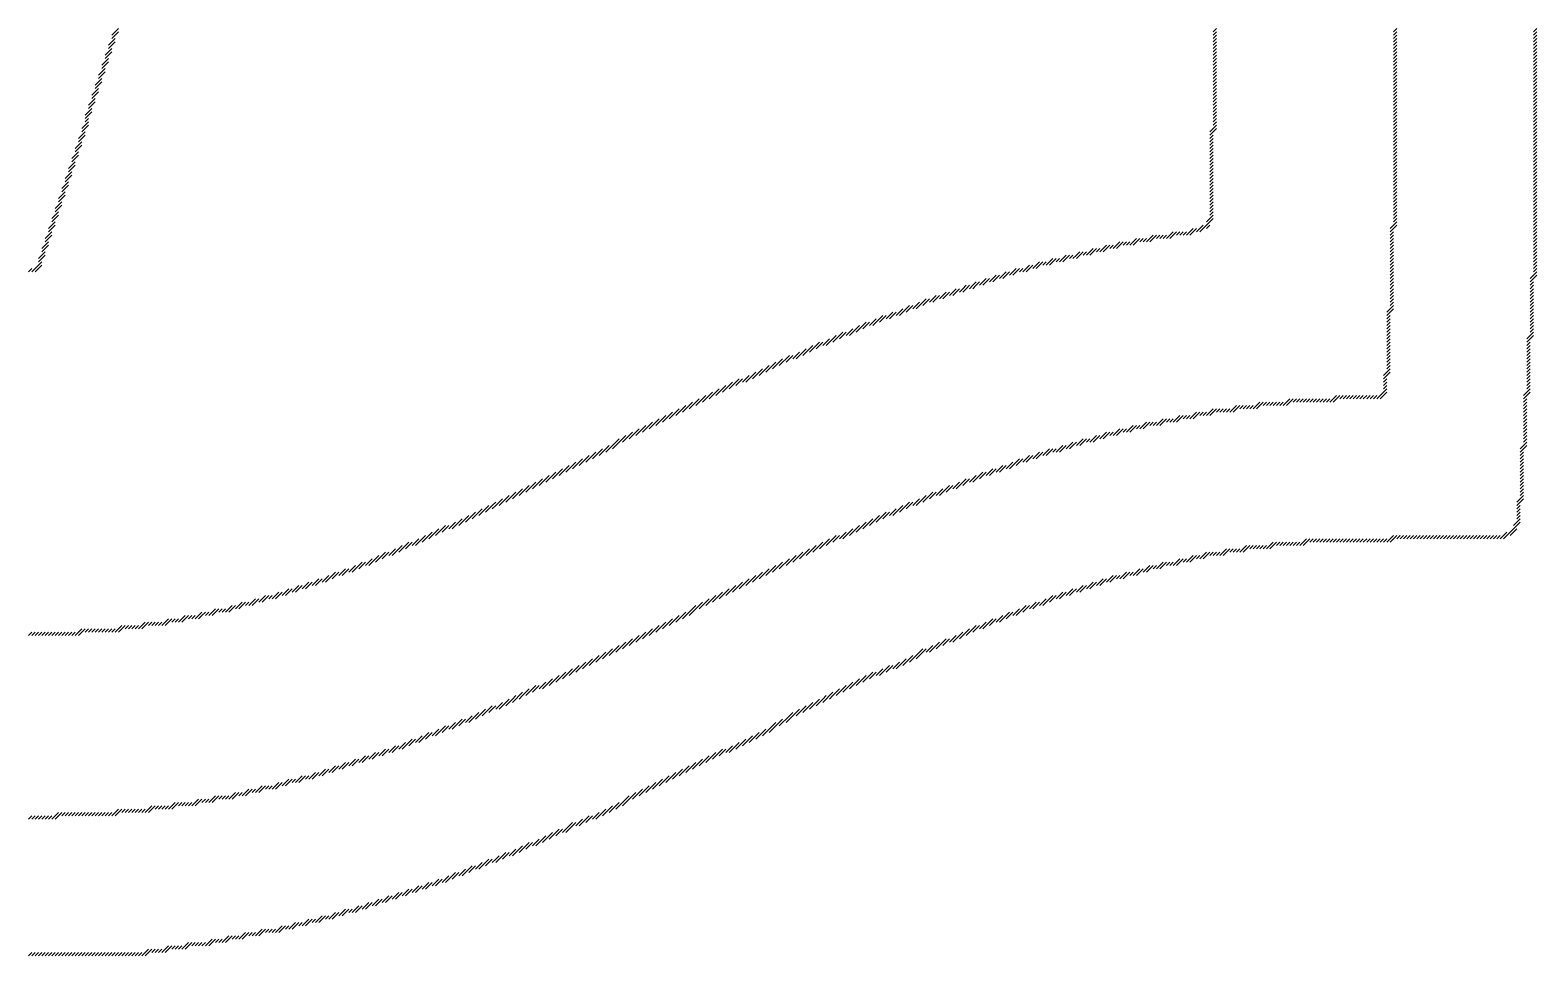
# Model space of a CAD drawing. Header units: metres. Extents: x 2 to 904, y 2 to 1040.
# Drawn here: x 452.5 to 904, y 2 to 279.5 of the extents above; entities that cross this region are included whole.
import ezdxf

# ---------------------------------------------------------------- set-up
doc = ezdxf.new("R2010")
doc.units = ezdxf.units.M

msp = doc.modelspace()

# ---------------------------------------------------------------- linework, layer by layer
for p, q in [((478, 279), (479, 280)), ((807, 279), (808, 280)), ((861, 279), (862, 280)), ((903, 279), (904, 280)), ((476, 275), (477, 276)), ((477, 278), (478, 279)), ((477, 277), (478, 278)), ((477, 276), (478, 277)), ((477, 275), (478, 276)), ((478, 278), (479, 279)), ((807, 278), (808, 279)), ((807, 277), (808, 278)), ((807, 276), (808, 277)), ((807, 275), (808, 276)), ((861, 278), (862, 279)), ((861, 277), (862, 278)), ((861, 276), (862, 277)), ((861, 275), (862, 276)), ((903, 278), (904, 279)), ((903, 277), (904, 278)), ((903, 276), (904, 277)), ((903, 275), (904, 276)), ((475, 272), (476, 273)), ((475, 271), (476, 272)), ((475, 270), (476, 271)), ((476, 274), (477, 275)), ((476, 273), (477, 274)), ((476, 272), (477, 273)), ((807, 274), (808, 275)), ((807, 273), (808, 274)), ((807, 272), (808, 273)), ((807, 271), (808, 272)), ((807, 270), (808, 271)), ((861, 274), (862, 275)), ((861, 273), (862, 274)), ((861, 272), (862, 273)), ((861, 271), (862, 272)), ((861, 270), (862, 271)), ((903, 274), (904, 275)), ((903, 273), (904, 274)), ((903, 272), (904, 273)), ((903, 271), (904, 272)), ((903, 270), (904, 271)), ((473, 266), (474, 267)), ((474, 269), (475, 270)), ((474, 268), (475, 269)), ((474, 267), (475, 268)), ((474, 266), (475, 267)), ((475, 269), (476, 270)), ((807, 269), (808, 270)), ((807, 268), (808, 269)), ((807, 267), (808, 268)), ((807, 266), (808, 267)), ((861, 269), (862, 270)), ((861, 268), (862, 269)), ((861, 267), (862, 268)), ((861, 266), (862, 267)), ((903, 269), (904, 270)), ((903, 268), (904, 269)), ((903, 267), (904, 268)), ((903, 266), (904, 267)), ((472, 263), (473, 264)), ((472, 262), (473, 263)), ((472, 261), (473, 262)), ((473, 265), (474, 266)), ((473, 264), (474, 265)), ((473, 263), (474, 264)), ((807, 265), (808, 266)), ((807, 264), (808, 265)), ((807, 263), (808, 264)), ((807, 262), (808, 263)), ((807, 261), (808, 262)), ((861, 265), (862, 266)), ((861, 264), (862, 265)), ((861, 263), (862, 264)), ((861, 262), (862, 263)), ((861, 261), (862, 262)), ((903, 265), (904, 266)), ((903, 264), (904, 265)), ((903, 263), (904, 264)), ((903, 262), (904, 263)), ((903, 261), (904, 262)), ((470, 257), (471, 258)), ((471, 260), (472, 261)), ((471, 259), (472, 260)), ((471, 258), (472, 259)), ((471, 257), (472, 258)), ((472, 260), (473, 261)), ((807, 260), (808, 261)), ((807, 259), (808, 260)), ((807, 258), (808, 259)), ((807, 257), (808, 258)), ((861, 260), (862, 261)), ((861, 259), (862, 260)), ((861, 258), (862, 259)), ((861, 257), (862, 258)), ((903, 260), (904, 261)), ((903, 259), (904, 260)), ((903, 258), (904, 259)), ((903, 257), (904, 258)), ((469, 254), (470, 255)), ((469, 253), (470, 254)), ((469, 252), (470, 253)), ((470, 256), (471, 257)), ((470, 255), (471, 256)), ((470, 254), (471, 255)), ((807, 256), (808, 257)), ((807, 255), (808, 256)), ((807, 254), (808, 255)), ((807, 253), (808, 254)), ((807, 252), (808, 253)), ((861, 256), (862, 257)), ((861, 255), (862, 256)), ((861, 254), (862, 255)), ((861, 253), (862, 254)), ((861, 252), (862, 253)), ((903, 256), (904, 257)), ((903, 255), (904, 256)), ((903, 254), (904, 255)), ((903, 253), (904, 254)), ((903, 252), (904, 253)), ((468, 250), (469, 251)), ((468, 249), (469, 250)), ((468, 248), (469, 249)), ((469, 251), (470, 252)), ((469, 250), (470, 251)), ((806, 249), (807, 250)), ((806, 248), (807, 249)), ((807, 251), (808, 252)), ((807, 250), (808, 251)), ((807, 249), (808, 250)), ((861, 251), (862, 252)), ((861, 250), (862, 251)), ((861, 249), (862, 250)), ((861, 248), (862, 249)), ((903, 251), (904, 252)), ((903, 250), (904, 251)), ((903, 249), (904, 250)), ((903, 248), (904, 249)), ((466, 244), (467, 245)), ((466, 243), (467, 244)), ((467, 247), (468, 248)), ((467, 246), (468, 247)), ((467, 245), (468, 246)), ((467, 244), (468, 245)), ((468, 247), (469, 248)), ((806, 247), (807, 248)), ((806, 246), (807, 247)), ((806, 245), (807, 246)), ((806, 244), (807, 245)), ((806, 243), (807, 244)), ((861, 247), (862, 248)), ((861, 246), (862, 247)), ((861, 245), (862, 246)), ((861, 244), (862, 245)), ((861, 243), (862, 244)), ((903, 247), (904, 248)), ((903, 246), (904, 247)), ((903, 245), (904, 246)), ((903, 244), (904, 245)), ((903, 243), (904, 244)), ((465, 241), (466, 242)), ((465, 240), (466, 241)), ((465, 239), (466, 240)), ((466, 242), (467, 243)), ((466, 241), (467, 242)), ((806, 242), (807, 243)), ((806, 241), (807, 242)), ((806, 240), (807, 241)), ((806, 239), (807, 240)), ((861, 242), (862, 243)), ((861, 241), (862, 242)), ((861, 240), (862, 241)), ((861, 239), (862, 240)), ((903, 242), (904, 243)), ((903, 241), (904, 242)), ((903, 240), (904, 241)), ((903, 239), (904, 240)), ((463, 235), (464, 236)), ((463, 234), (464, 235)), ((464, 238), (465, 239)), ((464, 237), (465, 238)), ((464, 236), (465, 237)), ((464, 235), (465, 236)), ((465, 238), (466, 239)), ((806, 238), (807, 239)), ((806, 237), (807, 238)), ((806, 236), (807, 237)), ((806, 235), (807, 236)), ((806, 234), (807, 235)), ((861, 238), (862, 239)), ((861, 237), (862, 238)), ((861, 236), (862, 237)), ((861, 235), (862, 236)), ((861, 234), (862, 235)), ((903, 238), (904, 239)), ((903, 237), (904, 238)), ((903, 236), (904, 237)), ((903, 235), (904, 236)), ((903, 234), (904, 235)), ((462, 232), (463, 233)), ((462, 231), (463, 232)), ((462, 230), (463, 231)), ((463, 233), (464, 234)), ((463, 232), (464, 233)), ((806, 233), (807, 234)), ((806, 232), (807, 233)), ((806, 231), (807, 232)), ((806, 230), (807, 231)), ((861, 233), (862, 234)), ((861, 232), (862, 233)), ((861, 231), (862, 232)), ((861, 230), (862, 231)), ((903, 233), (904, 234)), ((903, 232), (904, 233)), ((903, 231), (904, 232)), ((903, 230), (904, 231)), ((460, 226), (461, 227)), ((460, 225), (461, 226)), ((461, 229), (462, 230)), ((461, 228), (462, 229)), ((461, 227), (462, 228)), ((461, 226), (462, 227)), ((462, 229), (463, 230)), ((806, 229), (807, 230)), ((806, 228), (807, 229)), ((806, 227), (807, 228)), ((806, 226), (807, 227)), ((806, 225), (807, 226)), ((861, 229), (862, 230)), ((861, 228), (862, 229)), ((861, 227), (862, 228)), ((861, 226), (862, 227)), ((861, 225), (862, 226)), ((903, 229), (904, 230)), ((903, 228), (904, 229)), ((903, 227), (904, 228)), ((903, 226), (904, 227)), ((903, 225), (904, 226)), ((459, 223), (460, 224)), ((459, 222), (460, 223)), ((459, 221), (460, 222)), ((460, 224), (461, 225)), ((460, 223), (461, 224)), ((805, 222), (806, 223)), ((805, 221), (806, 222)), ((806, 224), (807, 225)), ((806, 223), (807, 224)), ((806, 222), (807, 223)), ((861, 224), (862, 225)), ((861, 223), (862, 224)), ((861, 222), (862, 223)), ((861, 221), (862, 222)), ((903, 224), (904, 225)), ((903, 223), (904, 224)), ((903, 222), (904, 223)), ((903, 221), (904, 222)), ((457, 217), (458, 218)), ((457, 216), (458, 217)), ((458, 220), (459, 221)), ((458, 219), (459, 220)), ((458, 218), (459, 219)), ((458, 217), (459, 218)), ((459, 220), (460, 221)), ((783, 216), (784, 217)), ((784, 216), (785, 217)), ((785, 216), (786, 217)), ((786, 216), (787, 217)), ((787, 216), (788, 217)), ((788, 217), (789, 218)), ((788, 216), (789, 217)), ((789, 217), (790, 218)), ((790, 217), (791, 218)), ((791, 217), (792, 218)), ((792, 217), (793, 218)), ((793, 217), (794, 218)), ((794, 218), (795, 219)), ((794, 217), (795, 218)), ((795, 218), (796, 219)), ((796, 218), (797, 219)), ((797, 218), (798, 219)), ((798, 218), (799, 219)), ((799, 218), (800, 219)), ((800, 219), (801, 220)), ((800, 218), (801, 219)), ((801, 219), (802, 220)), ((802, 219), (803, 220)), ((803, 220), (804, 221)), ((803, 219), (804, 220)), ((804, 220), (805, 221)), ((805, 220), (806, 221)), ((860, 220), (861, 221)), ((860, 219), (861, 220)), ((860, 218), (861, 219)), ((860, 217), (861, 218)), ((860, 216), (861, 217)), ((861, 220), (862, 221)), ((903, 220), (904, 221)), ((903, 219), (904, 220)), ((903, 218), (904, 219)), ((903, 217), (904, 218)), ((903, 216), (904, 217)), ((456, 214), (457, 215)), ((456, 213), (457, 214)), ((456, 212), (457, 213)), ((457, 215), (458, 216)), ((457, 214), (458, 215)), ((766, 212), (767, 213)), ((767, 212), (768, 213)), ((768, 212), (769, 213)), ((769, 212), (770, 213)), ((770, 213), (771, 214)), ((770, 212), (771, 213)), ((771, 213), (772, 214)), ((772, 213), (773, 214)), ((773, 213), (774, 214)), ((774, 214), (775, 215)), ((774, 213), (775, 214)), ((775, 214), (776, 215)), ((776, 214), (777, 215)), ((777, 214), (778, 215)), ((778, 215), (779, 216)), ((778, 214), (779, 215)), ((779, 215), (780, 216)), ((780, 215), (781, 216)), ((781, 215), (782, 216)), ((782, 215), (783, 216)), ((783, 215), (784, 216)), ((860, 215), (861, 216)), ((860, 214), (861, 215)), ((860, 213), (861, 214)), ((860, 212), (861, 213)), ((903, 215), (904, 216)), ((903, 214), (904, 215)), ((903, 213), (904, 214)), ((903, 212), (904, 213)), ((452, 207), (453, 208)), ((453, 207), (454, 208)), ((454, 208), (455, 209)), ((454, 207), (455, 208)), ((455, 211), (456, 212)), ((455, 210), (456, 211)), ((455, 209), (456, 210)), ((455, 208), (456, 209)), ((456, 211), (457, 212)), ((747, 207), (748, 208)), ((748, 207), (749, 208)), ((749, 207), (750, 208)), ((750, 207), (751, 208)), ((751, 208), (752, 209)), ((751, 207), (752, 208)), ((752, 208), (753, 209)), ((753, 208), (754, 209)), ((754, 209), (755, 210)), ((754, 208), (755, 209)), ((755, 209), (756, 210)), ((756, 209), (757, 210)), ((757, 209), (758, 210)), ((758, 210), (759, 211)), ((758, 209), (759, 210)), ((759, 210), (760, 211)), ((760, 210), (761, 211)), ((761, 210), (762, 211)), ((762, 211), (763, 212)), ((762, 210), (763, 211)), ((763, 211), (764, 212)), ((764, 211), (765, 212)), ((765, 211), (766, 212)), ((766, 211), (767, 212)), ((860, 211), (861, 212)), ((860, 210), (861, 211)), ((860, 209), (861, 210)), ((860, 208), (861, 209)), ((860, 207), (861, 208)), ((903, 211), (904, 212)), ((903, 210), (904, 211)), ((903, 209), (904, 210)), ((903, 208), (904, 209)), ((903, 207), (904, 208)), ((735, 203), (736, 204)), ((736, 203), (737, 204)), ((737, 203), (738, 204)), ((738, 204), (739, 205)), ((738, 203), (739, 204)), ((739, 204), (740, 205)), ((740, 204), (741, 205)), ((741, 205), (742, 206)), ((741, 204), (742, 205)), ((742, 205), (743, 206)), ((743, 205), (744, 206)), ((744, 206), (745, 207)), ((744, 205), (745, 206)), ((745, 206), (746, 207)), ((746, 206), (747, 207)), ((747, 206), (748, 207)), ((860, 206), (861, 207)), ((860, 205), (861, 206)), ((860, 204), (861, 205)), ((860, 203), (861, 204)), ((902, 205), (903, 206)), ((902, 204), (903, 205)), ((902, 203), (903, 204)), ((903, 206), (904, 207)), ((903, 205), (904, 206)), ((720, 198), (721, 199)), ((721, 198), (722, 199)), ((722, 198), (723, 199)), ((723, 199), (724, 200)), ((723, 198), (724, 199)), ((724, 199), (725, 200)), ((725, 199), (726, 200)), ((726, 200), (727, 201)), ((726, 199), (727, 200)), ((727, 200), (728, 201)), ((728, 200), (729, 201)), ((729, 201), (730, 202)), ((729, 200), (730, 201)), ((730, 201), (731, 202)), ((731, 201), (732, 202)), ((732, 202), (733, 203)), ((732, 201), (733, 202)), ((733, 202), (734, 203)), ((734, 202), (735, 203)), ((735, 202), (736, 203)), ((860, 202), (861, 203)), ((860, 201), (861, 202)), ((860, 200), (861, 201)), ((860, 199), (861, 200)), ((860, 198), (861, 199)), ((902, 202), (903, 203)), ((902, 201), (903, 202)), ((902, 200), (903, 201)), ((902, 199), (903, 200)), ((902, 198), (903, 199)), ((710, 194), (711, 195)), ((711, 194), (712, 195)), ((712, 194), (713, 195)), ((713, 195), (714, 196)), ((713, 194), (714, 195)), ((714, 195), (715, 196)), ((715, 196), (716, 197)), ((715, 195), (716, 196)), ((716, 196), (717, 197)), ((717, 196), (718, 197)), ((718, 197), (719, 198)), ((718, 196), (719, 197)), ((719, 197), (720, 198)), ((720, 197), (721, 198)), ((859, 195), (860, 196)), ((859, 194), (860, 195)), ((860, 197), (861, 198)), ((860, 196), (861, 197)), ((860, 195), (861, 196)), ((902, 197), (903, 198)), ((902, 196), (903, 197)), ((902, 195), (903, 196)), ((902, 194), (903, 195)), ((698, 189), (699, 190)), ((699, 189), (700, 190)), ((700, 190), (701, 191)), ((700, 189), (701, 190)), ((701, 190), (702, 191)), ((702, 191), (703, 192)), ((702, 190), (703, 191)), ((703, 191), (704, 192)), ((704, 191), (705, 192)), ((705, 192), (706, 193)), ((705, 191), (706, 192)), ((706, 192), (707, 193)), ((707, 193), (708, 194)), ((707, 192), (708, 193)), ((708, 193), (709, 194)), ((709, 193), (710, 194)), ((710, 193), (711, 194)), ((859, 193), (860, 194)), ((859, 192), (860, 193)), ((859, 191), (860, 192)), ((859, 190), (860, 191)), ((859, 189), (860, 190)), ((902, 193), (903, 194)), ((902, 192), (903, 193)), ((902, 191), (903, 192)), ((902, 190), (903, 191)), ((902, 189), (903, 190)), ((688, 185), (689, 186)), ((689, 185), (690, 186)), ((690, 185), (691, 186)), ((691, 186), (692, 187)), ((691, 185), (692, 186)), ((692, 186), (693, 187)), ((693, 187), (694, 188)), ((693, 186), (694, 187)), ((694, 187), (695, 188)), ((695, 188), (696, 189)), ((695, 187), (696, 188)), ((696, 188), (697, 189)), ((697, 188), (698, 189)), ((698, 188), (699, 189)), ((859, 188), (860, 189)), ((859, 187), (860, 188)), ((859, 186), (860, 187)), ((859, 185), (860, 186)), ((901, 187), (902, 188)), ((901, 186), (902, 187)), ((901, 185), (902, 186)), ((902, 188), (903, 189)), ((902, 187), (903, 188)), ((677, 180), (678, 181)), ((678, 180), (679, 181)), ((679, 181), (680, 182)), ((679, 180), (680, 181)), ((680, 181), (681, 182)), ((681, 181), (682, 182)), ((682, 182), (683, 183)), ((682, 181), (683, 182)), ((683, 182), (684, 183)), ((684, 183), (685, 184)), ((684, 182), (685, 183)), ((685, 183), (686, 184)), ((686, 184), (687, 185)), ((686, 183), (687, 184)), ((687, 184), (688, 185)), ((688, 184), (689, 185)), ((859, 184), (860, 185)), ((859, 183), (860, 184)), ((859, 182), (860, 183)), ((859, 181), (860, 182)), ((859, 180), (860, 181)), ((901, 184), (902, 185)), ((901, 183), (902, 184)), ((901, 182), (902, 183)), ((901, 181), (902, 182)), ((901, 180), (902, 181)), ((669, 176), (670, 177)), ((670, 176), (671, 177)), ((671, 177), (672, 178)), ((671, 176), (672, 177)), ((672, 177), (673, 178)), ((673, 178), (674, 179)), ((673, 177), (674, 178)), ((674, 178), (675, 179)), ((675, 179), (676, 180)), ((675, 178), (676, 179)), ((676, 179), (677, 180)), ((677, 179), (678, 180)), ((858, 176), (859, 177)), ((859, 179), (860, 180)), ((859, 178), (860, 179)), ((859, 177), (860, 178)), ((859, 176), (860, 177)), ((901, 179), (902, 180)), ((901, 178), (902, 179)), ((901, 177), (902, 178)), ((901, 176), (902, 177)), ((658, 171), (659, 172)), ((659, 171), (660, 172)), ((660, 172), (661, 173)), ((660, 171), (661, 172)), ((661, 172), (662, 173)), ((662, 173), (663, 174)), ((662, 172), (663, 173)), ((663, 173), (664, 174)), ((664, 174), (665, 175)), ((664, 173), (665, 174)), ((665, 174), (666, 175)), ((666, 174), (667, 175)), ((667, 175), (668, 176)), ((667, 174), (668, 175)), ((668, 175), (669, 176)), ((669, 175), (670, 176)), ((858, 175), (859, 176)), ((858, 174), (859, 175)), ((858, 173), (859, 174)), ((858, 172), (859, 173)), ((858, 171), (859, 172)), ((901, 175), (902, 176)), ((901, 174), (902, 175)), ((901, 173), (902, 174)), ((901, 172), (902, 173)), ((901, 171), (902, 172)), ((650, 167), (651, 168)), ((651, 167), (652, 168)), ((652, 168), (653, 169)), ((652, 167), (653, 168)), ((653, 168), (654, 169)), ((654, 169), (655, 170)), ((654, 168), (655, 169)), ((655, 169), (656, 170)), ((656, 170), (657, 171)), ((656, 169), (657, 170)), ((657, 170), (658, 171)), ((658, 170), (659, 171)), ((820, 167), (821, 168)), ((821, 167), (822, 168)), ((822, 167), (823, 168)), ((823, 167), (824, 168)), ((824, 167), (825, 168)), ((825, 167), (826, 168)), ((826, 167), (827, 168)), ((827, 167), (828, 168)), ((828, 167), (829, 168)), ((829, 168), (830, 169)), ((829, 167), (830, 168)), ((830, 168), (831, 169)), ((831, 168), (832, 169)), ((832, 168), (833, 169)), ((833, 168), (834, 169)), ((834, 168), (835, 169)), ((835, 168), (836, 169)), ((836, 168), (837, 169)), ((837, 168), (838, 169)), ((838, 168), (839, 169)), ((839, 168), (840, 169)), ((840, 168), (841, 169)), ((841, 168), (842, 169)), ((842, 168), (843, 169)), ((843, 169), (844, 170)), ((843, 168), (844, 169)), ((844, 169), (845, 170)), ((845, 169), (846, 170)), ((846, 169), (847, 170)), ((847, 169), (848, 170)), ((848, 169), (849, 170)), ((849, 169), (850, 170)), ((850, 169), (851, 170)), ((851, 169), (852, 170)), ((852, 169), (853, 170)), ((853, 169), (854, 170)), ((854, 169), (855, 170)), ((855, 169), (856, 170)), ((856, 169), (857, 170)), ((857, 170), (858, 171)), ((857, 169), (858, 170)), ((858, 170), (859, 171)), ((900, 170), (901, 171)), ((900, 169), (901, 170)), ((900, 168), (901, 169)), ((900, 167), (901, 168)), ((901, 170), (902, 171)), ((640, 162), (641, 163)), ((641, 162), (642, 163)), ((642, 163), (643, 164)), ((642, 162), (643, 163)), ((643, 163), (644, 164)), ((644, 164), (645, 165)), ((644, 163), (645, 164)), ((645, 164), (646, 165)), ((646, 165), (647, 166)), ((646, 164), (647, 165)), ((647, 165), (648, 166)), ((648, 166), (649, 167)), ((648, 165), (649, 166)), ((649, 166), (650, 167)), ((650, 166), (651, 167)), ((791, 162), (792, 163)), ((792, 162), (793, 163)), ((793, 162), (794, 163)), ((794, 162), (795, 163)), ((795, 162), (796, 163)), ((796, 163), (797, 164)), ((796, 162), (797, 163)), ((797, 163), (798, 164)), ((798, 163), (799, 164)), ((799, 163), (800, 164)), ((800, 163), (801, 164)), ((801, 164), (802, 165)), ((801, 163), (802, 164)), ((802, 164), (803, 165)), ((803, 164), (804, 165)), ((804, 164), (805, 165)), ((805, 164), (806, 165)), ((806, 165), (807, 166)), ((806, 164), (807, 165)), ((807, 165), (808, 166)), ((808, 165), (809, 166)), ((809, 165), (810, 166)), ((810, 165), (811, 166)), ((811, 165), (812, 166)), ((812, 165), (813, 166)), ((813, 166), (814, 167)), ((813, 165), (814, 166)), ((814, 166), (815, 167)), ((815, 166), (816, 167)), ((816, 166), (817, 167)), ((817, 166), (818, 167)), ((818, 166), (819, 167)), ((819, 166), (820, 167)), ((820, 166), (821, 167)), ((900, 166), (901, 167)), ((900, 165), (901, 166)), ((900, 164), (901, 165)), ((900, 163), (901, 164)), ((900, 162), (901, 163)), ((632, 158), (633, 159)), ((633, 158), (634, 159)), ((634, 159), (635, 160)), ((634, 158), (635, 159)), ((635, 159), (636, 160)), ((636, 160), (637, 161)), ((636, 159), (637, 160)), ((637, 160), (638, 161)), ((638, 161), (639, 162)), ((638, 160), (639, 161)), ((639, 161), (640, 162)), ((640, 161), (641, 162)), ((774, 158), (775, 159)), ((775, 158), (776, 159)), ((776, 158), (777, 159)), ((777, 158), (778, 159)), ((778, 159), (779, 160)), ((778, 158), (779, 159)), ((779, 159), (780, 160)), ((780, 159), (781, 160)), ((781, 159), (782, 160)), ((782, 160), (783, 161)), ((782, 159), (783, 160)), ((783, 160), (784, 161)), ((784, 160), (785, 161)), ((785, 160), (786, 161)), ((786, 161), (787, 162)), ((786, 160), (787, 161)), ((787, 161), (788, 162)), ((788, 161), (789, 162)), ((789, 161), (790, 162)), ((790, 161), (791, 162)), ((791, 161), (792, 162)), ((900, 161), (901, 162)), ((900, 160), (901, 161)), ((900, 159), (901, 160)), ((900, 158), (901, 159)), ((623, 153), (624, 154)), ((624, 153), (625, 154)), ((625, 154), (626, 155)), ((625, 153), (626, 154)), ((626, 154), (627, 155)), ((627, 155), (628, 156)), ((627, 154), (628, 155)), ((628, 156), (629, 157)), ((628, 155), (629, 156)), ((629, 156), (630, 157)), ((630, 157), (631, 158)), ((630, 156), (631, 157)), ((631, 157), (632, 158)), ((632, 157), (633, 158)), ((757, 153), (758, 154)), ((758, 153), (759, 154)), ((759, 153), (760, 154)), ((760, 153), (761, 154)), ((761, 154), (762, 155)), ((761, 153), (762, 154)), ((762, 154), (763, 155)), ((763, 154), (764, 155)), ((764, 155), (765, 156)), ((764, 154), (765, 155)), ((765, 155), (766, 156)), ((766, 155), (767, 156)), ((767, 156), (768, 157)), ((767, 155), (768, 156)), ((768, 156), (769, 157)), ((769, 156), (770, 157)), ((770, 156), (771, 157)), ((771, 157), (772, 158)), ((771, 156), (772, 157)), ((772, 157), (773, 158)), ((773, 157), (774, 158)), ((774, 157), (775, 158)), ((899, 154), (900, 155)), ((899, 153), (900, 154)), ((900, 157), (901, 158)), ((900, 156), (901, 157)), ((900, 155), (901, 156)), ((900, 154), (901, 155)), ((613, 148), (614, 149)), ((614, 148), (615, 149)), ((615, 149), (616, 150)), ((615, 148), (616, 149)), ((616, 149), (617, 150)), ((617, 150), (618, 151)), ((617, 149), (618, 150)), ((618, 150), (619, 151)), ((619, 151), (620, 152)), ((619, 150), (620, 151)), ((620, 151), (621, 152)), ((621, 152), (622, 153)), ((621, 151), (622, 152)), ((622, 152), (623, 153)), ((623, 152), (624, 153)), ((743, 148), (744, 149)), ((744, 148), (745, 149)), ((745, 148), (746, 149)), ((746, 149), (747, 150)), ((746, 148), (747, 149)), ((747, 149), (748, 150)), ((748, 150), (749, 151)), ((748, 149), (749, 150)), ((749, 150), (750, 151)), ((750, 150), (751, 151)), ((751, 151), (752, 152)), ((751, 150), (752, 151)), ((752, 151), (753, 152)), ((753, 151), (754, 152)), ((754, 152), (755, 153)), ((754, 151), (755, 152)), ((755, 152), (756, 153)), ((756, 152), (757, 153)), ((757, 152), (758, 153)), ((899, 152), (900, 153)), ((899, 151), (900, 152)), ((899, 150), (900, 151)), ((899, 149), (900, 150)), ((899, 148), (900, 149)), ((605, 144), (606, 145)), ((606, 144), (607, 145)), ((607, 145), (608, 146)), ((607, 144), (608, 145)), ((608, 145), (609, 146)), ((609, 146), (610, 147)), ((609, 145), (610, 146)), ((610, 146), (611, 147)), ((611, 147), (612, 148)), ((611, 146), (612, 147)), ((612, 147), (613, 148)), ((613, 147), (614, 148)), ((732, 144), (733, 145)), ((733, 144), (734, 145)), ((734, 144), (735, 145)), ((735, 145), (736, 146)), ((735, 144), (736, 145)), ((736, 145), (737, 146)), ((737, 146), (738, 147)), ((737, 145), (738, 146)), ((738, 146), (739, 147)), ((739, 146), (740, 147)), ((740, 147), (741, 148)), ((740, 146), (741, 147)), ((741, 147), (742, 148)), ((742, 147), (743, 148)), ((743, 147), (744, 148)), ((899, 147), (900, 148)), ((899, 146), (900, 147)), ((899, 145), (900, 146)), ((899, 144), (900, 145)), ((595, 139), (596, 140)), ((596, 139), (597, 140)), ((597, 140), (598, 141)), ((597, 139), (598, 140)), ((598, 140), (599, 141)), ((599, 141), (600, 142)), ((599, 140), (600, 141)), ((600, 141), (601, 142)), ((601, 142), (602, 143)), ((601, 141), (602, 142)), ((602, 142), (603, 143)), ((603, 143), (604, 144)), ((603, 142), (604, 143)), ((604, 143), (605, 144)), ((605, 143), (606, 144)), ((720, 139), (721, 140)), ((721, 139), (722, 140)), ((722, 140), (723, 141)), ((722, 139), (723, 140)), ((723, 140), (724, 141)), ((724, 140), (725, 141)), ((725, 141), (726, 142)), ((725, 140), (726, 141)), ((726, 141), (727, 142)), ((727, 142), (728, 143)), ((727, 141), (728, 142)), ((728, 142), (729, 143)), ((729, 142), (730, 143)), ((730, 143), (731, 144)), ((730, 142), (731, 143)), ((731, 143), (732, 144)), ((732, 143), (733, 144)), ((899, 143), (900, 144)), ((899, 142), (900, 143)), ((899, 141), (900, 142)), ((899, 140), (900, 141)), ((899, 139), (900, 140)), ((587, 135), (588, 136)), ((588, 135), (589, 136)), ((589, 136), (590, 137)), ((589, 135), (590, 136)), ((590, 136), (591, 137)), ((591, 137), (592, 138)), ((591, 136), (592, 137)), ((592, 137), (593, 138)), ((593, 138), (594, 139)), ((593, 137), (594, 138)), ((594, 138), (595, 139)), ((595, 138), (596, 139)), ((711, 135), (712, 136)), ((712, 135), (713, 136)), ((713, 136), (714, 137)), ((713, 135), (714, 136)), ((714, 136), (715, 137)), ((715, 137), (716, 138)), ((715, 136), (716, 137)), ((716, 137), (717, 138)), ((717, 137), (718, 138)), ((718, 138), (719, 139)), ((718, 137), (719, 138)), ((719, 138), (720, 139)), ((720, 138), (721, 139)), ((898, 138), (899, 139)), ((898, 137), (899, 138)), ((898, 136), (899, 137)), ((898, 135), (899, 136)), ((899, 138), (900, 139)), ((576, 130), (577, 131)), ((577, 130), (578, 131)), ((578, 130), (579, 131)), ((579, 131), (580, 132)), ((579, 130), (580, 131)), ((580, 131), (581, 132)), ((581, 132), (582, 133)), ((581, 131), (582, 132)), ((582, 132), (583, 133)), ((583, 133), (584, 134)), ((583, 132), (584, 133)), ((584, 133), (585, 134)), ((585, 134), (586, 135)), ((585, 133), (586, 134)), ((586, 134), (587, 135)), ((587, 134), (588, 135)), ((700, 130), (701, 131)), ((701, 130), (702, 131)), ((702, 131), (703, 132)), ((702, 130), (703, 131)), ((703, 131), (704, 132)), ((704, 132), (705, 133)), ((704, 131), (705, 132)), ((705, 132), (706, 133)), ((706, 133), (707, 134)), ((706, 132), (707, 133)), ((707, 133), (708, 134)), ((708, 134), (709, 135)), ((708, 133), (709, 134)), ((709, 134), (710, 135)), ((710, 134), (711, 135)), ((711, 134), (712, 135)), ((897, 131), (898, 132)), ((897, 130), (898, 131)), ((898, 134), (899, 135)), ((898, 133), (899, 134)), ((898, 132), (899, 133)), ((898, 131), (899, 132)), ((568, 126), (569, 127)), ((569, 126), (570, 127)), ((570, 127), (571, 128)), ((570, 126), (571, 127)), ((571, 127), (572, 128)), ((572, 128), (573, 129)), ((572, 127), (573, 128)), ((573, 128), (574, 129)), ((574, 129), (575, 130)), ((574, 128), (575, 129)), ((575, 129), (576, 130)), ((576, 129), (577, 130)), ((691, 126), (692, 127)), ((692, 126), (693, 127)), ((693, 127), (694, 128)), ((693, 126), (694, 127)), ((694, 127), (695, 128)), ((695, 127), (696, 128)), ((696, 128), (697, 129)), ((696, 127), (697, 128)), ((697, 128), (698, 129)), ((698, 129), (699, 130)), ((698, 128), (699, 129)), ((699, 129), (700, 130)), ((700, 129), (701, 130)), ((834, 126), (835, 127)), ((835, 126), (836, 127)), ((836, 126), (837, 127)), ((837, 126), (838, 127)), ((838, 126), (839, 127)), ((839, 126), (840, 127)), ((840, 126), (841, 127)), ((841, 126), (842, 127)), ((842, 126), (843, 127)), ((843, 126), (844, 127)), ((844, 126), (845, 127)), ((845, 126), (846, 127)), ((846, 126), (847, 127)), ((847, 126), (848, 127)), ((848, 126), (849, 127)), ((849, 126), (850, 127)), ((850, 126), (851, 127)), ((851, 126), (852, 127)), ((852, 126), (853, 127)), ((853, 126), (854, 127)), ((854, 126), (855, 127)), ((855, 126), (856, 127)), ((856, 126), (857, 127)), ((857, 126), (858, 127)), ((858, 126), (859, 127)), ((859, 126), (860, 127)), ((860, 127), (861, 128)), ((860, 126), (861, 127)), ((861, 127), (862, 128)), ((862, 127), (863, 128)), ((863, 127), (864, 128)), ((864, 127), (865, 128)), ((865, 127), (866, 128)), ((866, 127), (867, 128)), ((867, 127), (868, 128)), ((868, 127), (869, 128)), ((869, 127), (870, 128)), ((870, 127), (871, 128)), ((871, 127), (872, 128)), ((872, 127), (873, 128)), ((873, 127), (874, 128)), ((874, 127), (875, 128)), ((875, 127), (876, 128)), ((876, 127), (877, 128)), ((877, 127), (878, 128)), ((878, 127), (879, 128)), ((879, 127), (880, 128)), ((880, 127), (881, 128)), ((881, 127), (882, 128)), ((882, 127), (883, 128)), ((883, 127), (884, 128)), ((884, 127), (885, 128)), ((885, 127), (886, 128)), ((886, 127), (887, 128)), ((887, 127), (888, 128)), ((888, 127), (889, 128)), ((889, 127), (890, 128)), ((890, 127), (891, 128)), ((891, 127), (892, 128)), ((892, 127), (893, 128)), ((893, 127), (894, 128)), ((894, 128), (895, 129)), ((894, 127), (895, 128)), ((895, 128), (896, 129)), ((896, 129), (897, 130)), ((896, 128), (897, 129)), ((897, 129), (898, 130)), ((556, 121), (557, 122)), ((557, 121), (558, 122)), ((558, 122), (559, 123)), ((558, 121), (559, 122)), ((559, 122), (560, 123)), ((560, 122), (561, 123)), ((561, 123), (562, 124)), ((561, 122), (562, 123)), ((562, 123), (563, 124)), ((563, 124), (564, 125)), ((563, 123), (564, 124)), ((564, 124), (565, 125)), ((565, 125), (566, 126)), ((565, 124), (566, 125)), ((566, 125), (567, 126)), ((567, 125), (568, 126)), ((568, 125), (569, 126)), ((681, 121), (682, 122)), ((682, 121), (683, 122)), ((683, 122), (684, 123)), ((683, 121), (684, 122)), ((684, 122), (685, 123)), ((685, 123), (686, 124)), ((685, 122), (686, 123)), ((686, 123), (687, 124)), ((687, 124), (688, 125)), ((687, 123), (688, 124)), ((688, 124), (689, 125)), ((689, 125), (690, 126)), ((689, 124), (690, 125)), ((690, 125), (691, 126)), ((691, 125), (692, 126)), ((800, 121), (801, 122)), ((801, 121), (802, 122)), ((802, 121), (803, 122)), ((803, 121), (804, 122)), ((804, 122), (805, 123)), ((804, 121), (805, 122)), ((805, 122), (806, 123)), ((806, 122), (807, 123)), ((807, 122), (808, 123)), ((808, 122), (809, 123)), ((809, 122), (810, 123)), ((810, 123), (811, 124)), ((810, 122), (811, 123)), ((811, 123), (812, 124)), ((812, 123), (813, 124)), ((813, 123), (814, 124)), ((814, 123), (815, 124)), ((815, 123), (816, 124)), ((816, 124), (817, 125)), ((816, 123), (817, 124)), ((817, 124), (818, 125)), ((818, 124), (819, 125)), ((819, 124), (820, 125)), ((820, 124), (821, 125)), ((821, 124), (822, 125)), ((822, 124), (823, 125)), ((823, 124), (824, 125)), ((824, 125), (825, 126)), ((824, 124), (825, 125)), ((825, 125), (826, 126)), ((826, 125), (827, 126)), ((827, 125), (828, 126)), ((828, 125), (829, 126)), ((829, 125), (830, 126)), ((830, 125), (831, 126)), ((831, 125), (832, 126)), ((832, 125), (833, 126)), ((833, 125), (834, 126)), ((834, 125), (835, 126)), ((546, 117), (547, 118)), ((547, 117), (548, 118)), ((548, 117), (549, 118)), ((549, 118), (550, 119)), ((549, 117), (550, 118)), ((550, 118), (551, 119)), ((551, 119), (552, 120)), ((551, 118), (552, 119)), ((552, 119), (553, 120)), ((553, 119), (554, 120)), ((554, 120), (555, 121)), ((554, 119), (555, 120)), ((555, 120), (556, 121)), ((556, 120), (557, 121)), ((673, 117), (674, 118)), ((674, 117), (675, 118)), ((675, 118), (676, 119)), ((675, 117), (676, 118)), ((676, 118), (677, 119)), ((677, 119), (678, 120)), ((677, 118), (678, 119)), ((678, 119), (679, 120)), ((679, 120), (680, 121)), ((679, 119), (680, 120)), ((680, 120), (681, 121)), ((681, 120), (682, 121)), ((784, 117), (785, 118)), ((785, 117), (786, 118)), ((786, 117), (787, 118)), ((787, 118), (788, 119)), ((787, 117), (788, 118)), ((788, 118), (789, 119)), ((789, 118), (790, 119)), ((790, 118), (791, 119)), ((791, 119), (792, 120)), ((791, 118), (792, 119)), ((792, 119), (793, 120)), ((793, 119), (794, 120)), ((794, 119), (795, 120)), ((795, 119), (796, 120)), ((796, 120), (797, 121)), ((796, 119), (797, 120)), ((797, 120), (798, 121)), ((798, 120), (799, 121)), ((799, 120), (800, 121)), ((800, 120), (801, 121)), ((532, 112), (533, 113)), ((533, 112), (534, 113)), ((534, 112), (535, 113)), ((535, 113), (536, 114)), ((535, 112), (536, 113)), ((536, 113), (537, 114)), ((537, 113), (538, 114)), ((538, 114), (539, 115)), ((538, 113), (539, 114)), ((539, 114), (540, 115)), ((540, 114), (541, 115)), ((541, 115), (542, 116)), ((541, 114), (542, 115)), ((542, 115), (543, 116)), ((543, 116), (544, 117)), ((543, 115), (544, 116)), ((544, 116), (545, 117)), ((545, 116), (546, 117)), ((546, 116), (547, 117)), ((663, 112), (664, 113)), ((664, 112), (665, 113)), ((665, 113), (666, 114)), ((665, 112), (666, 113)), ((666, 113), (667, 114)), ((667, 114), (668, 115)), ((667, 113), (668, 114)), ((668, 114), (669, 115)), ((669, 115), (670, 116)), ((669, 114), (670, 115)), ((670, 115), (671, 116)), ((671, 116), (672, 117)), ((671, 115), (672, 116)), ((672, 116), (673, 117)), ((673, 116), (674, 117)), ((767, 112), (768, 113)), ((768, 112), (769, 113)), ((769, 112), (770, 113)), ((770, 113), (771, 114)), ((770, 112), (771, 113)), ((771, 113), (772, 114)), ((772, 113), (773, 114)), ((773, 114), (774, 115)), ((773, 113), (774, 114)), ((774, 114), (775, 115)), ((775, 114), (776, 115)), ((776, 115), (777, 116)), ((776, 114), (777, 115)), ((777, 115), (778, 116)), ((778, 115), (779, 116)), ((779, 115), (780, 116)), ((780, 116), (781, 117)), ((780, 115), (781, 116)), ((781, 116), (782, 117)), ((782, 116), (783, 117)), ((783, 116), (784, 117)), ((784, 116), (785, 117)), ((519, 108), (520, 109)), ((520, 108), (521, 109)), ((521, 108), (522, 109)), ((522, 109), (523, 110)), ((522, 108), (523, 109)), ((523, 109), (524, 110)), ((524, 109), (525, 110)), ((525, 109), (526, 110)), ((526, 110), (527, 111)), ((526, 109), (527, 110)), ((527, 110), (528, 111)), ((528, 110), (529, 111)), ((529, 111), (530, 112)), ((529, 110), (530, 111)), ((530, 111), (531, 112)), ((531, 111), (532, 112)), ((532, 111), (533, 112)), ((655, 108), (656, 109)), ((656, 108), (657, 109)), ((657, 109), (658, 110)), ((657, 108), (658, 109)), ((658, 109), (659, 110)), ((659, 110), (660, 111)), ((659, 109), (660, 110)), ((660, 110), (661, 111)), ((661, 111), (662, 112)), ((661, 110), (662, 111)), ((662, 111), (663, 112)), ((663, 111), (664, 112)), ((756, 108), (757, 109)), ((757, 108), (758, 109)), ((758, 109), (759, 110)), ((758, 108), (759, 109)), ((759, 109), (760, 110)), ((760, 109), (761, 110)), ((761, 110), (762, 111)), ((761, 109), (762, 110)), ((762, 110), (763, 111)), ((763, 110), (764, 111)), ((764, 111), (765, 112)), ((764, 110), (765, 111)), ((765, 111), (766, 112)), ((766, 111), (767, 112)), ((767, 111), (768, 112)), ((498, 103), (499, 104)), ((499, 103), (500, 104)), ((500, 103), (501, 104)), ((501, 103), (502, 104)), ((502, 103), (503, 104)), ((503, 104), (504, 105)), ((503, 103), (504, 104)), ((504, 104), (505, 105)), ((505, 104), (506, 105)), ((506, 104), (507, 105)), ((507, 105), (508, 106)), ((507, 104), (508, 105)), ((508, 105), (509, 106)), ((509, 105), (510, 106)), ((510, 105), (511, 106)), ((511, 105), (512, 106)), ((512, 106), (513, 107)), ((512, 105), (513, 106)), ((513, 106), (514, 107)), ((514, 106), (515, 107)), ((515, 107), (516, 108)), ((515, 106), (516, 107)), ((516, 107), (517, 108)), ((517, 107), (518, 108)), ((518, 107), (519, 108)), ((519, 107), (520, 108)), ((646, 103), (647, 104)), ((647, 103), (648, 104)), ((648, 104), (649, 105)), ((648, 103), (649, 104)), ((649, 104), (650, 105)), ((650, 105), (651, 106)), ((650, 104), (651, 105)), ((651, 106), (652, 107)), ((651, 105), (652, 106)), ((652, 106), (653, 107)), ((653, 107), (654, 108)), ((653, 106), (654, 107)), ((654, 107), (655, 108)), ((655, 107), (656, 108)), ((743, 103), (744, 104)), ((744, 103), (745, 104)), ((745, 104), (746, 105)), ((745, 103), (746, 104)), ((746, 104), (747, 105)), ((747, 104), (748, 105)), ((748, 105), (749, 106)), ((748, 104), (749, 105)), ((749, 105), (750, 106)), ((750, 106), (751, 107)), ((750, 105), (751, 106)), ((751, 106), (752, 107)), ((752, 106), (753, 107)), ((753, 107), (754, 108)), ((753, 106), (754, 107)), ((754, 107), (755, 108)), ((755, 107), (756, 108)), ((756, 107), (757, 108)), ((467, 99), (468, 100)), ((468, 99), (469, 100)), ((469, 99), (470, 100)), ((470, 99), (471, 100)), ((471, 99), (472, 100)), ((472, 99), (473, 100)), ((473, 99), (474, 100)), ((474, 99), (475, 100)), ((475, 99), (476, 100)), ((476, 99), (477, 100)), ((477, 99), (478, 100)), ((478, 99), (479, 100)), ((479, 100), (480, 101)), ((479, 99), (480, 100)), ((480, 100), (481, 101)), ((481, 100), (482, 101)), ((482, 100), (483, 101)), ((483, 100), (484, 101)), ((484, 100), (485, 101)), ((485, 100), (486, 101)), ((486, 101), (487, 102)), ((486, 100), (487, 101)), ((487, 101), (488, 102)), ((488, 101), (489, 102)), ((489, 101), (490, 102)), ((490, 101), (491, 102)), ((491, 101), (492, 102)), ((492, 101), (493, 102)), ((493, 102), (494, 103)), ((493, 101), (494, 102)), ((494, 102), (495, 103)), ((495, 102), (496, 103)), ((496, 102), (497, 103)), ((497, 102), (498, 103)), ((498, 102), (499, 103)), ((638, 99), (639, 100)), ((639, 99), (640, 100)), ((640, 100), (641, 101)), ((640, 99), (641, 100)), ((641, 100), (642, 101)), ((642, 101), (643, 102)), ((642, 100), (643, 101)), ((643, 101), (644, 102)), ((644, 102), (645, 103)), ((644, 101), (645, 102)), ((645, 102), (646, 103)), ((646, 102), (647, 103)), ((733, 99), (734, 100)), ((734, 99), (735, 100)), ((735, 100), (736, 101)), ((735, 99), (736, 100)), ((736, 100), (737, 101)), ((737, 100), (738, 101)), ((738, 101), (739, 102)), ((738, 100), (739, 101)), ((739, 101), (740, 102)), ((740, 102), (741, 103)), ((740, 101), (741, 102)), ((741, 102), (742, 103)), ((742, 102), (743, 103)), ((743, 102), (744, 103)), ((452, 98), (453, 99)), ((453, 98), (454, 99)), ((454, 98), (455, 99)), ((455, 98), (456, 99)), ((456, 98), (457, 99)), ((457, 98), (458, 99)), ((458, 98), (459, 99)), ((459, 98), (460, 99)), ((460, 98), (461, 99)), ((461, 98), (462, 99)), ((462, 98), (463, 99)), ((463, 98), (464, 99)), ((464, 98), (465, 99)), ((465, 98), (466, 99)), ((466, 98), (467, 99)), ((467, 98), (468, 99)), ((628, 94), (629, 95)), ((629, 94), (630, 95)), ((630, 95), (631, 96)), ((630, 94), (631, 95)), ((631, 95), (632, 96)), ((632, 96), (633, 97)), ((632, 95), (633, 96)), ((633, 96), (634, 97)), ((634, 97), (635, 98)), ((634, 96), (635, 97)), ((635, 97), (636, 98)), ((636, 98), (637, 99)), ((636, 97), (637, 98)), ((637, 98), (638, 99)), ((638, 98), (639, 99)), ((722, 94), (723, 95)), ((723, 94), (724, 95)), ((724, 95), (725, 96)), ((724, 94), (725, 95)), ((725, 95), (726, 96)), ((726, 96), (727, 97)), ((726, 95), (727, 96)), ((727, 96), (728, 97)), ((728, 96), (729, 97)), ((729, 97), (730, 98)), ((729, 96), (730, 97)), ((730, 97), (731, 98)), ((731, 98), (732, 99)), ((731, 97), (732, 98)), ((732, 98), (733, 99)), ((733, 98), (734, 99)), ((620, 90), (621, 91)), ((621, 90), (622, 91)), ((622, 91), (623, 92)), ((622, 90), (623, 91)), ((623, 91), (624, 92)), ((624, 92), (625, 93)), ((624, 91), (625, 92)), ((625, 92), (626, 93)), ((626, 93), (627, 94)), ((626, 92), (627, 93)), ((627, 93), (628, 94)), ((628, 93), (629, 94)), ((714, 90), (715, 91)), ((715, 90), (716, 91)), ((716, 91), (717, 92)), ((716, 90), (717, 91)), ((717, 91), (718, 92)), ((718, 92), (719, 93)), ((718, 91), (719, 92)), ((719, 93), (720, 94)), ((719, 92), (720, 93)), ((720, 93), (721, 94)), ((721, 93), (722, 94)), ((722, 93), (723, 94)), ((610, 85), (611, 86)), ((611, 85), (612, 86)), ((612, 86), (613, 87)), ((612, 85), (613, 86)), ((613, 86), (614, 87)), ((614, 87), (615, 88)), ((614, 86), (615, 87)), ((615, 87), (616, 88)), ((616, 88), (617, 89)), ((616, 87), (617, 88)), ((617, 88), (618, 89)), ((618, 89), (619, 90)), ((618, 88), (619, 89)), ((619, 89), (620, 90)), ((620, 89), (621, 90)), ((702, 85), (703, 86)), ((703, 85), (704, 86)), ((704, 86), (705, 87)), ((704, 85), (705, 86)), ((705, 86), (706, 87)), ((706, 86), (707, 87)), ((707, 87), (708, 88)), ((707, 86), (708, 87)), ((708, 87), (709, 88)), ((709, 88), (710, 89)), ((709, 87), (710, 88)), ((710, 88), (711, 89)), ((711, 88), (712, 89)), ((712, 89), (713, 90)), ((712, 88), (713, 89)), ((713, 89), (714, 90)), ((714, 89), (715, 90)), ((601, 81), (602, 82)), ((602, 81), (603, 82)), ((603, 82), (604, 83)), ((603, 81), (604, 82)), ((604, 82), (605, 83)), ((605, 82), (606, 83)), ((606, 83), (607, 84)), ((606, 82), (607, 83)), ((607, 83), (608, 84)), ((608, 84), (609, 85)), ((608, 83), (609, 84)), ((609, 84), (610, 85)), ((610, 84), (611, 85)), ((694, 81), (695, 82)), ((695, 81), (696, 82)), ((696, 82), (697, 83)), ((696, 81), (697, 82)), ((697, 82), (698, 83)), ((698, 83), (699, 84)), ((698, 82), (699, 83)), ((699, 83), (700, 84)), ((700, 84), (701, 85)), ((700, 83), (701, 84)), ((701, 84), (702, 85)), ((702, 84), (703, 85)), ((590, 76), (591, 77)), ((591, 76), (592, 77)), ((592, 76), (593, 77)), ((593, 77), (594, 78)), ((593, 76), (594, 77)), ((594, 77), (595, 78)), ((595, 78), (596, 79)), ((595, 77), (596, 78)), ((596, 78), (597, 79)), ((597, 79), (598, 80)), ((597, 78), (598, 79)), ((598, 79), (599, 80)), ((599, 80), (600, 81)), ((599, 79), (600, 80)), ((600, 80), (601, 81)), ((601, 80), (602, 81)), ((684, 76), (685, 77)), ((685, 76), (686, 77)), ((686, 77), (687, 78)), ((686, 76), (687, 77)), ((687, 77), (688, 78)), ((688, 78), (689, 79)), ((688, 77), (689, 78)), ((689, 78), (690, 79)), ((690, 79), (691, 80)), ((690, 78), (691, 79)), ((691, 79), (692, 80)), ((692, 80), (693, 81)), ((692, 79), (693, 80)), ((693, 80), (694, 81)), ((694, 80), (695, 81)), ((581, 72), (582, 73)), ((582, 72), (583, 73)), ((583, 72), (584, 73)), ((584, 73), (585, 74)), ((584, 72), (585, 73)), ((585, 73), (586, 74)), ((586, 74), (587, 75)), ((586, 73), (587, 74)), ((587, 74), (588, 75)), ((588, 75), (589, 76)), ((588, 74), (589, 75)), ((589, 75), (590, 76)), ((590, 75), (591, 76)), ((677, 72), (678, 73)), ((678, 72), (679, 73)), ((679, 73), (680, 74)), ((679, 72), (680, 73)), ((680, 74), (681, 75)), ((680, 73), (681, 74)), ((681, 74), (682, 75)), ((682, 75), (683, 76)), ((682, 74), (683, 75)), ((683, 75), (684, 76)), ((684, 75), (685, 76)), ((569, 67), (570, 68)), ((570, 67), (571, 68)), ((571, 68), (572, 69)), ((571, 67), (572, 68)), ((572, 68), (573, 69)), ((573, 68), (574, 69)), ((574, 69), (575, 70)), ((574, 68), (575, 69)), ((575, 69), (576, 70)), ((576, 70), (577, 71)), ((576, 69), (577, 70)), ((577, 70), (578, 71)), ((578, 70), (579, 71)), ((579, 71), (580, 72)), ((579, 70), (580, 71)), ((580, 71), (581, 72)), ((581, 71), (582, 72)), ((668, 67), (669, 68)), ((669, 67), (670, 68)), ((670, 68), (671, 69)), ((670, 67), (671, 68)), ((671, 68), (672, 69)), ((672, 69), (673, 70)), ((672, 68), (673, 69)), ((673, 69), (674, 70)), ((674, 70), (675, 71)), ((674, 69), (675, 70)), ((675, 71), (676, 72)), ((675, 70), (676, 71)), ((676, 71), (677, 72)), ((677, 71), (678, 72)), ((558, 63), (559, 64)), ((559, 63), (560, 64)), ((560, 63), (561, 64)), ((561, 64), (562, 65)), ((561, 63), (562, 64)), ((562, 64), (563, 65)), ((563, 64), (564, 65)), ((564, 65), (565, 66)), ((564, 64), (565, 65)), ((565, 65), (566, 66)), ((566, 66), (567, 67)), ((566, 65), (567, 66)), ((567, 66), (568, 67)), ((568, 66), (569, 67)), ((569, 66), (570, 67)), ((659, 63), (660, 64)), ((660, 63), (661, 64)), ((661, 63), (662, 64)), ((662, 64), (663, 65)), ((662, 63), (663, 64)), ((663, 64), (664, 65)), ((664, 65), (665, 66)), ((664, 64), (665, 65)), ((665, 65), (666, 66)), ((666, 66), (667, 67)), ((666, 65), (667, 66)), ((667, 66), (668, 67)), ((668, 66), (669, 67)), ((543, 58), (544, 59)), ((544, 58), (545, 59)), ((545, 58), (546, 59)), ((546, 59), (547, 60)), ((546, 58), (547, 59)), ((547, 59), (548, 60)), ((548, 59), (549, 60)), ((549, 60), (550, 61)), ((549, 59), (550, 60)), ((550, 60), (551, 61)), ((551, 60), (552, 61)), ((552, 61), (553, 62)), ((552, 60), (553, 61)), ((553, 61), (554, 62)), ((554, 61), (555, 62)), ((555, 62), (556, 63)), ((555, 61), (556, 62)), ((556, 62), (557, 63)), ((557, 62), (558, 63)), ((558, 62), (559, 63)), ((649, 58), (650, 59)), ((650, 58), (651, 59)), ((651, 59), (652, 60)), ((651, 58), (652, 59)), ((652, 59), (653, 60)), ((653, 60), (654, 61)), ((653, 59), (654, 60)), ((654, 60), (655, 61)), ((655, 61), (656, 62)), ((655, 60), (656, 61)), ((656, 61), (657, 62)), ((657, 62), (658, 63)), ((657, 61), (658, 62)), ((658, 62), (659, 63)), ((659, 62), (660, 63)), ((529, 54), (530, 55)), ((530, 54), (531, 55)), ((531, 54), (532, 55)), ((532, 54), (533, 55)), ((533, 55), (534, 56)), ((533, 54), (534, 55)), ((534, 55), (535, 56)), ((535, 55), (536, 56)), ((536, 55), (537, 56)), ((537, 56), (538, 57)), ((537, 55), (538, 56)), ((538, 56), (539, 57)), ((539, 56), (540, 57)), ((540, 57), (541, 58)), ((540, 56), (541, 57)), ((541, 57), (542, 58)), ((542, 57), (543, 58)), ((543, 57), (544, 58)), ((641, 54), (642, 55)), ((642, 54), (643, 55)), ((643, 55), (644, 56)), ((643, 54), (644, 55)), ((644, 55), (645, 56)), ((645, 56), (646, 57)), ((645, 55), (646, 56)), ((646, 56), (647, 57)), ((647, 57), (648, 58)), ((647, 56), (648, 57)), ((648, 57), (649, 58)), ((649, 57), (650, 58)), ((507, 49), (508, 50)), ((508, 49), (509, 50)), ((509, 49), (510, 50)), ((510, 49), (511, 50)), ((511, 49), (512, 50)), ((512, 49), (513, 50)), ((513, 50), (514, 51)), ((513, 49), (514, 50)), ((514, 50), (515, 51)), ((515, 50), (516, 51)), ((516, 50), (517, 51)), ((517, 51), (518, 52)), ((517, 50), (518, 51)), ((518, 51), (519, 52)), ((519, 51), (520, 52)), ((520, 51), (521, 52)), ((521, 52), (522, 53)), ((521, 51), (522, 52)), ((522, 52), (523, 53)), ((523, 52), (524, 53)), ((524, 52), (525, 53)), ((525, 52), (526, 53)), ((526, 53), (527, 54)), ((526, 52), (527, 53)), ((527, 53), (528, 54)), ((528, 53), (529, 54)), ((529, 53), (530, 54)), ((631, 49), (632, 50)), ((632, 49), (633, 50)), ((633, 50), (634, 51)), ((633, 49), (634, 50)), ((634, 50), (635, 51)), ((635, 51), (636, 52)), ((635, 50), (636, 51)), ((636, 51), (637, 52)), ((637, 52), (638, 53)), ((637, 51), (638, 52)), ((638, 52), (639, 53)), ((639, 53), (640, 54)), ((639, 52), (640, 53)), ((640, 53), (641, 54)), ((641, 53), (642, 54)), ((478, 45), (479, 46)), ((479, 45), (480, 46)), ((480, 45), (481, 46)), ((481, 45), (482, 46)), ((482, 45), (483, 46)), ((483, 45), (484, 46)), ((484, 45), (485, 46)), ((485, 45), (486, 46)), ((486, 45), (487, 46)), ((487, 45), (488, 46)), ((488, 46), (489, 47)), ((488, 45), (489, 46)), ((489, 46), (490, 47)), ((490, 46), (491, 47)), ((491, 46), (492, 47)), ((492, 46), (493, 47)), ((493, 46), (494, 47)), ((494, 46), (495, 47)), ((495, 47), (496, 48)), ((495, 46), (496, 47)), ((496, 47), (497, 48)), ((497, 47), (498, 48)), ((498, 47), (499, 48)), ((499, 47), (500, 48)), ((500, 47), (501, 48)), ((501, 47), (502, 48)), ((502, 48), (503, 49)), ((502, 47), (503, 48)), ((503, 48), (504, 49)), ((504, 48), (505, 49)), ((505, 48), (506, 49)), ((506, 48), (507, 49)), ((507, 48), (508, 49)), ((624, 45), (625, 46)), ((625, 45), (626, 46)), ((626, 46), (627, 47)), ((626, 45), (627, 46)), ((627, 46), (628, 47)), ((628, 47), (629, 48)), ((628, 46), (629, 47)), ((629, 47), (630, 48)), ((630, 48), (631, 49)), ((630, 47), (631, 48)), ((631, 48), (632, 49)), ((452, 43), (453, 44)), ((453, 43), (454, 44)), ((454, 43), (455, 44)), ((455, 43), (456, 44)), ((456, 43), (457, 44)), ((457, 43), (458, 44)), ((458, 43), (459, 44)), ((459, 43), (460, 44)), ((460, 44), (461, 45)), ((460, 43), (461, 44)), ((461, 44), (462, 45)), ((462, 44), (463, 45)), ((463, 44), (464, 45)), ((464, 44), (465, 45)), ((465, 44), (466, 45)), ((466, 44), (467, 45)), ((467, 44), (468, 45)), ((468, 44), (469, 45)), ((469, 44), (470, 45)), ((470, 44), (471, 45)), ((471, 44), (472, 45)), ((472, 44), (473, 45)), ((473, 44), (474, 45)), ((474, 44), (475, 45)), ((475, 44), (476, 45)), ((476, 44), (477, 45)), ((477, 44), (478, 45)), ((478, 44), (479, 45)), ((613, 40), (614, 41)), ((614, 41), (615, 42)), ((614, 40), (615, 41)), ((615, 41), (616, 42)), ((616, 41), (617, 42)), ((617, 42), (618, 43)), ((617, 41), (618, 42)), ((618, 42), (619, 43)), ((619, 43), (620, 44)), ((619, 42), (620, 43)), ((620, 43), (621, 44)), ((621, 43), (622, 44)), ((622, 44), (623, 45)), ((622, 43), (623, 44)), ((623, 44), (624, 45)), ((624, 44), (625, 45)), ((604, 36), (605, 37)), ((605, 36), (606, 37)), ((606, 37), (607, 38)), ((606, 36), (607, 37)), ((607, 37), (608, 38)), ((608, 38), (609, 39)), ((608, 37), (609, 38)), ((609, 38), (610, 39)), ((610, 39), (611, 40)), ((610, 38), (611, 39)), ((611, 39), (612, 40)), ((612, 39), (613, 40)), ((613, 39), (614, 40)), ((592, 31), (593, 32)), ((593, 31), (594, 32)), ((594, 32), (595, 33)), ((594, 31), (595, 32)), ((595, 32), (596, 33)), ((596, 32), (597, 33)), ((597, 33), (598, 34)), ((597, 32), (598, 33)), ((598, 33), (599, 34)), ((599, 34), (600, 35)), ((599, 33), (600, 34)), ((600, 34), (601, 35)), ((601, 35), (602, 36)), ((601, 34), (602, 35)), ((602, 35), (603, 36)), ((603, 35), (604, 36)), ((604, 35), (605, 36)), ((582, 27), (583, 28)), ((583, 27), (584, 28)), ((584, 28), (585, 29)), ((584, 27), (585, 28)), ((585, 28), (586, 29)), ((586, 28), (587, 29)), ((587, 29), (588, 30)), ((587, 28), (588, 29)), ((588, 29), (589, 30)), ((589, 30), (590, 31)), ((589, 29), (590, 30)), ((590, 30), (591, 31)), ((591, 30), (592, 31)), ((592, 30), (593, 31)), ((568, 22), (569, 23)), ((569, 22), (570, 23)), ((570, 22), (571, 23)), ((571, 23), (572, 24)), ((571, 22), (572, 23)), ((572, 23), (573, 24)), ((573, 23), (574, 24)), ((574, 24), (575, 25)), ((574, 23), (575, 24)), ((575, 24), (576, 25)), ((576, 24), (577, 25)), ((577, 25), (578, 26)), ((577, 24), (578, 25)), ((578, 25), (579, 26)), ((579, 26), (580, 27)), ((579, 25), (580, 26)), ((580, 26), (581, 27)), ((581, 26), (582, 27)), ((582, 26), (583, 27)), ((556, 18), (557, 19)), ((557, 18), (558, 19)), ((558, 18), (559, 19)), ((559, 19), (560, 20)), ((559, 18), (560, 19)), ((560, 19), (561, 20)), ((561, 19), (562, 20)), ((562, 20), (563, 21)), ((562, 19), (563, 20)), ((563, 20), (564, 21)), ((564, 20), (565, 21)), ((565, 21), (566, 22)), ((565, 20), (566, 21)), ((566, 21), (567, 22)), ((567, 21), (568, 22)), ((568, 21), (569, 22)), ((539, 13), (540, 14)), ((540, 13), (541, 14)), ((541, 13), (542, 14)), ((542, 13), (543, 14)), ((543, 14), (544, 15)), ((543, 13), (544, 14)), ((544, 14), (545, 15)), ((545, 14), (546, 15)), ((546, 15), (547, 16)), ((546, 14), (547, 15)), ((547, 15), (548, 16)), ((548, 15), (549, 16)), ((549, 15), (550, 16)), ((550, 16), (551, 17)), ((550, 15), (551, 16)), ((551, 16), (552, 17)), ((552, 16), (553, 17)), ((553, 17), (554, 18)), ((553, 16), (554, 17)), ((554, 17), (555, 18)), ((555, 17), (556, 18)), ((556, 17), (557, 18)), ((521, 9), (522, 10)), ((522, 9), (523, 10)), ((523, 9), (524, 10)), ((524, 9), (525, 10)), ((525, 9), (526, 10)), ((526, 9), (527, 10)), ((527, 10), (528, 11)), ((527, 9), (528, 10)), ((528, 10), (529, 11)), ((529, 10), (530, 11)), ((530, 10), (531, 11)), ((531, 11), (532, 12)), ((531, 10), (532, 11)), ((532, 11), (533, 12)), ((533, 11), (534, 12)), ((534, 11), (535, 12)), ((535, 12), (536, 13)), ((535, 11), (536, 12)), ((536, 12), (537, 13)), ((537, 12), (538, 13)), ((538, 12), (539, 13)), ((539, 12), (540, 13)), ((493, 4), (494, 5)), ((494, 4), (495, 5)), ((495, 4), (496, 5)), ((496, 4), (497, 5)), ((497, 4), (498, 5)), ((498, 4), (499, 5)), ((499, 5), (500, 6)), ((499, 4), (500, 5)), ((500, 5), (501, 6)), ((501, 5), (502, 6)), ((502, 5), (503, 6)), ((503, 5), (504, 6)), ((504, 5), (505, 6)), ((505, 5), (506, 6)), ((506, 6), (507, 7)), ((506, 5), (507, 6)), ((507, 6), (508, 7)), ((508, 6), (509, 7)), ((509, 6), (510, 7)), ((510, 6), (511, 7)), ((511, 7), (512, 8)), ((511, 6), (512, 7)), ((512, 7), (513, 8)), ((513, 7), (514, 8)), ((514, 7), (515, 8)), ((515, 7), (516, 8)), ((516, 8), (517, 9)), ((516, 7), (517, 8)), ((517, 8), (518, 9)), ((518, 8), (519, 9)), ((519, 8), (520, 9)), ((520, 8), (521, 9)), ((521, 8), (522, 9)), ((452, 2), (453, 3)), ((453, 2), (454, 3)), ((454, 2), (455, 3)), ((455, 2), (456, 3)), ((456, 2), (457, 3)), ((457, 2), (458, 3)), ((458, 2), (459, 3)), ((459, 2), (460, 3)), ((460, 2), (461, 3)), ((461, 2), (462, 3)), ((462, 2), (463, 3)), ((463, 2), (464, 3)), ((464, 2), (465, 3)), ((465, 2), (466, 3)), ((466, 2), (467, 3)), ((467, 2), (468, 3)), ((468, 2), (469, 3)), ((469, 2), (470, 3)), ((470, 2), (471, 3)), ((471, 2), (472, 3)), ((472, 2), (473, 3)), ((473, 2), (474, 3)), ((474, 2), (475, 3)), ((475, 2), (476, 3)), ((476, 2), (477, 3)), ((477, 2), (478, 3)), ((478, 2), (479, 3)), ((479, 2), (480, 3)), ((480, 2), (481, 3)), ((481, 2), (482, 3)), ((482, 2), (483, 3)), ((483, 2), (484, 3)), ((484, 2), (485, 3)), ((485, 2), (486, 3)), ((486, 2), (487, 3)), ((487, 3), (488, 4)), ((487, 2), (488, 3)), ((488, 3), (489, 4)), ((489, 3), (490, 4)), ((490, 3), (491, 4)), ((491, 3), (492, 4)), ((492, 3), (493, 4)), ((493, 3), (494, 4))]:
    msp.add_line(p, q)

doc.saveas('drawing.dxf')
